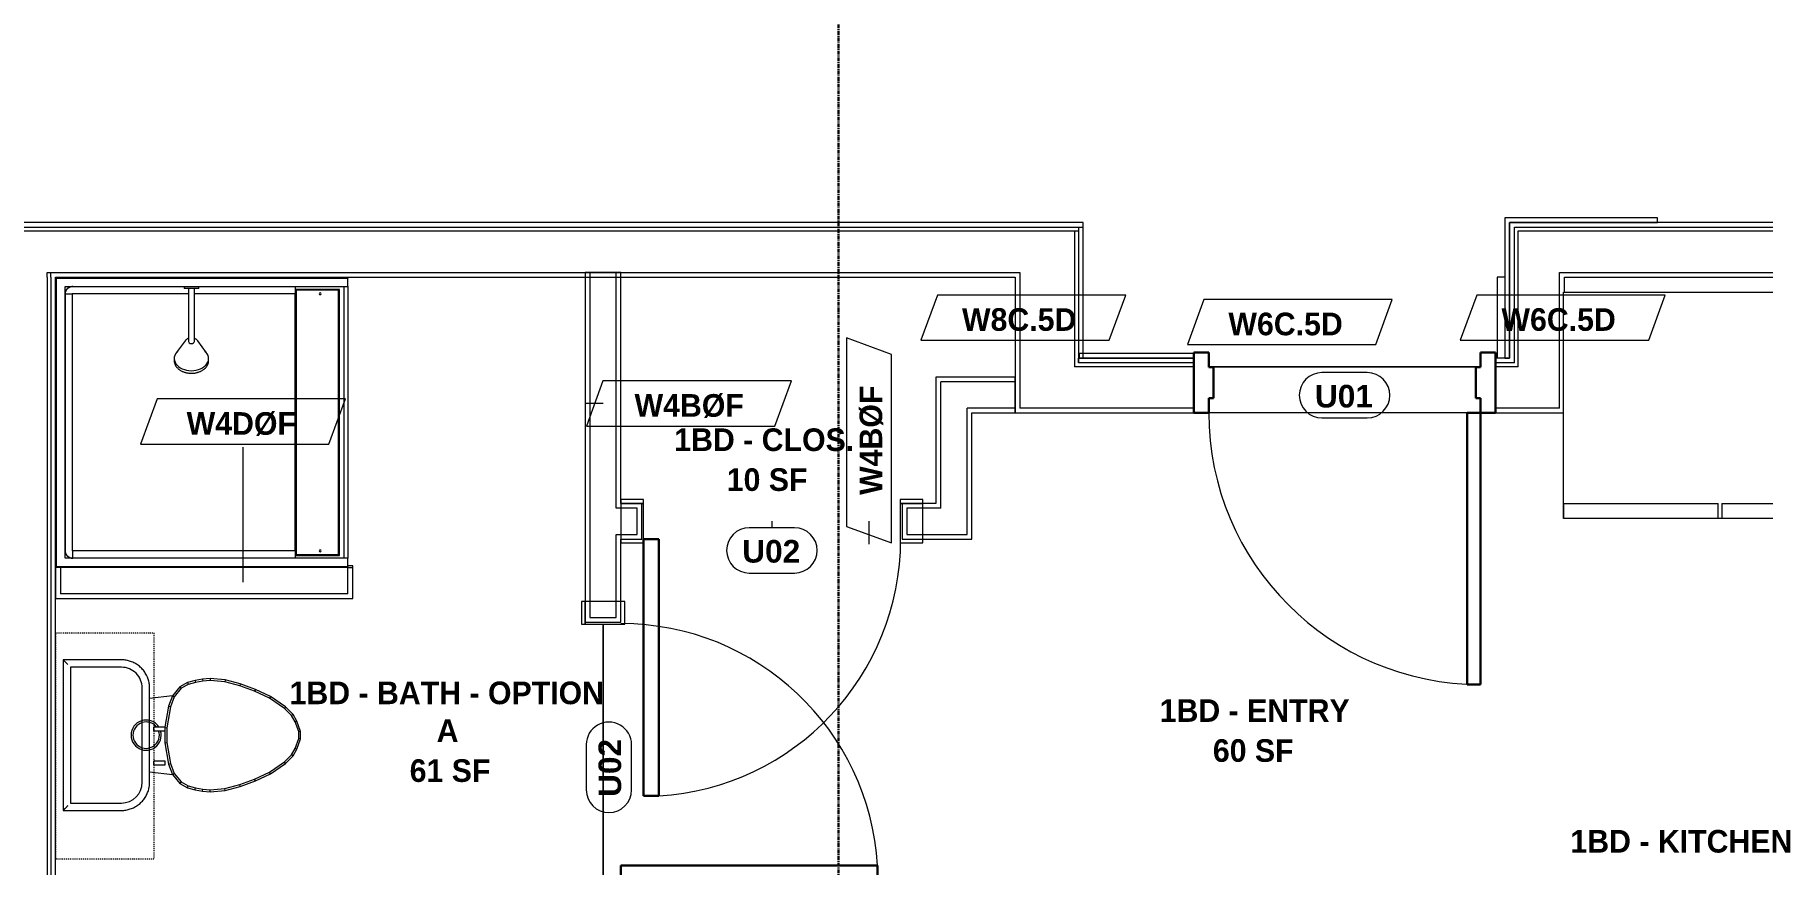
# Model space of a CAD drawing. Header units: inches. Extents: x -4058 to -1781, y 9814 to 12264.
# Drawn here: x -2933.9 to -2704.9, y 10295.6 to 10405.6 of the extents above; entities that cross this region are included whole.
import ezdxf

# ---------------------------------------------------------------- set-up
doc = ezdxf.new("R2010")
doc.units = ezdxf.units.IN
doc.header["$MEASUREMENT"] = 0
doc.linetypes.add('Dash', pattern=[0.25, 0.125, -0.125])
doc.linetypes.add('Grid Line 1_2_', pattern=[0.875, 0.5, -0.125, 0.125, -0.125])
for name, color, linetype, lineweight in [('0-1', 7, 'Continuous', 5), ('0-3', 8, 'Continuous', 9), ('A-AREA-IDEN', 2, 'Continuous', 9), ('A-DOOR-1', 7, 'Continuous', 9), ('A-DOOR-2', 10, 'Continuous', 30), ('A-DOOR-3', 31, 'Continuous', 9), ('A-DOOR-4', 31, 'Continuous', 30), ('A-DOOR-FRAM-2', 10, 'Continuous', 30), ('A-DOOR-IDEN', 31, 'Continuous', 9), ('A-FLOR-1', 7, 'Continuous', 9), ('A-FLOR-2', 192, 'Continuous', 9), ('A-WALL', 113, 'Continuous', 18), ('A-WALL-2', 250, 'Continuous', 18), ('A-WALL-3', 113, 'Continuous', 9), ('A-WALL-IDEN', 211, 'Continuous', 9), ('I-WALL-1', 7, 'Continuous', 9), ('P-SANR-FIXT', 6, 'Continuous', 9), ('Q-CASE', 31, 'Continuous', 9), ('Q-CASE-1', 31, 'Dash', 9), ('Q-SPCQ', 91, 'Continuous', 9), ('S-GRID-1', 1, 'Grid Line 1_2_', 30)]:
    doc.layers.add(name, color=color, linetype=linetype, lineweight=lineweight)
doc.styles.add('Arial_B', font='arialbd.ttf', dxfattribs={"height": 3})
doc.styles.add('Century Gothic_B', font='GOTHICB.TTF', dxfattribs={"height": 3})

# ---------------------------------------------------------------- blocks, each defined once
blk = doc.blocks.new('CTR - 1st Phase - Shell_rvt-1-UNIT PLANS - 2ND FLOOR')
at = {"layer": 'A-FLOR-1'}
for p, q in [((-2742.24, 10361.54), (-2778.24, 10361.54)), ((-2778.24, 10361.54), (-2742.24, 10361.54))]:
    blk.add_line(p, q, dxfattribs=at)
blk = doc.blocks.new('HOLLOW METAL - UNIT DOOR-2191977-UNIT PLANS - 2ND FLOOR')
at = {"layer": 'A-DOOR-1'}
blk.add_arc((18, -3.875), 36, 180, 270, dxfattribs=at)
at = {"layer": 'A-DOOR-2'}
for p, q in [((16.25, -3.875), (18, -3.875)), ((16.25, -39.875), (16.25, -3.875)), ((18, -3.875), (18, -39.875)), ((18, -39.875), (16.25, -39.875))]:
    blk.add_line(p, q, dxfattribs=at)
at = {"layer": 'A-DOOR-FRAM-2'}
for p, q in [((-20, 4.125), (-18, 4.125)), ((-20, -3.875), (-20, 4.125)), ((-18, 4.125), (-18, 2.1875)), ((18, 4.125), (20, 4.125)), ((18, 2.1875), (18, 4.125)), ((20, 4.125), (20, -3.875)), ((-18, 2.1875), (-17.375, 2.1875)), ((-17.375, 2.1875), (-17.375, -1.9375)), ((17.375, 2.1875), (18, 2.1875)), ((17.375, -1.9375), (17.375, 2.1875)), ((-18, -1.9375), (-18, -3.875)), ((-17.375, -1.9375), (-18, -1.9375)), ((18, -1.9375), (17.375, -1.9375)), ((18, -3.875), (18, -1.9375)), ((-18, -3.875), (-20, -3.875)), ((20, -3.875), (18, -3.875))]:
    blk.add_line(p, q, dxfattribs=at)
blk = doc.blocks.new('CTR - 1st Phase - Common Walls_rvt-1-UNIT PLANS - 2ND FLOOR')
at = {"layer": 'A-WALL-2'}
for p, q in [((-3067.15, 10380.04), (-2803.9, 10380.04)), ((-3067.15, 10379.54), (-2803.9, 10379.54)), ((-2803.9, 10380.04), (-2795.52, 10380.04)), ((-2803.9, 10379.54), (-2803.27, 10379.54)), ((-2803.27, 10379.54), (-2796.02, 10379.54)), ((-2796.02, 10379.54), (-2795.52, 10379.54)), ((-2796.02, 10379.54), (-2796.02, 10361.54)), ((-2795.52, 10380.04), (-2794.9, 10380.04)), ((-2795.52, 10380.04), (-2795.52, 10379.54)), ((-2795.52, 10380.04), (-2795.52, 10379.54)), ((-2795.52, 10379.54), (-2795.52, 10362.66)), ((-2737.74, 10380.04), (-2737.24, 10380.04)), ((-2737.74, 10362.04), (-2737.74, 10380.04)), ((-2737.24, 10380.04), (-2731.11, 10380.04)), ((-2737.24, 10379.54), (-2731.74, 10379.54)), ((-2737.24, 10361.54), (-2737.24, 10379.54)), ((-2731.74, 10379.54), (-2731.11, 10379.54)), ((-2731.11, 10380.04), (-2641.75, 10380.04)), ((-2731.11, 10379.54), (-2641.75, 10379.54)), ((-2932.21, 10373.41), (-2932.21, 10374.04)), ((-2932.21, 10374.04), (-2931.71, 10374.04)), ((-2932.21, 10374.04), (-2931.71, 10374.04)), ((-2932.21, 10373.41), (-2932.21, 9988.44)), ((-2931.71, 10373.41), (-2931.71, 10374.04)), ((-2931.71, 10374.04), (-2803.9, 10374.04)), ((-2931.71, 10373.41), (-2931.71, 9988.44)), ((-2803.9, 10374.04), (-2803.27, 10374.04)), ((-2803.27, 10374.04), (-2803.27, 10356.04)), ((-2731.74, 10374.04), (-2731.11, 10374.04)), ((-2731.74, 10356.04), (-2731.74, 10374.04)), ((-2731.11, 10374.04), (-2641.75, 10374.04)), ((-2795.52, 10361.54), (-2796.02, 10361.54)), ((-2794.9, 10362.66), (-2795.52, 10362.66)), ((-2795.52, 10362.04), (-2795.52, 10362.66)), ((-2795.52, 10362.66), (-2795.52, 10362.04)), ((-2794.9, 10362.04), (-2795.52, 10362.04)), ((-2794.9, 10361.54), (-2795.52, 10361.54)), ((-2780.24, 10362.04), (-2794.9, 10362.04)), ((-2780.24, 10361.54), (-2794.9, 10361.54)), ((-2738.36, 10362.04), (-2740.24, 10362.04)), ((-2738.36, 10361.54), (-2740.24, 10361.54)), ((-2737.74, 10362.04), (-2738.36, 10362.04)), ((-2737.74, 10361.54), (-2738.36, 10361.54)), ((-2737.24, 10361.54), (-2737.74, 10361.54)), ((-2796.02, 10356.04), (-2803.27, 10356.04)), ((-2794.9, 10356.04), (-2796.02, 10356.04)), ((-2780.24, 10356.04), (-2794.9, 10356.04)), ((-2738.36, 10356.04), (-2740.24, 10356.04)), ((-2737.24, 10356.04), (-2738.36, 10356.04)), ((-2731.74, 10356.04), (-2737.24, 10356.04))]:
    blk.add_line(p, q, dxfattribs=at)
at = {"layer": 'I-WALL-1'}
for p, q in [((-2803.9, 10380.66), (-3067.15, 10380.66)), ((-2794.9, 10380.66), (-2803.9, 10380.66)), ((-2794.9, 10380.04), (-2794.9, 10380.66)), ((-2794.9, 10362.66), (-2794.9, 10380.04)), ((-2738.99, 10381.29), (-2738.99, 10362.66)), ((-2738.36, 10381.29), (-2738.99, 10381.29)), ((-2718.77, 10381.29), (-2738.36, 10381.29)), ((-2738.36, 10380.66), (-2738.36, 10362.66)), ((-2737.74, 10380.66), (-2738.36, 10380.66)), ((-2738.36, 10380.66), (-2718.77, 10380.66)), ((-2738.36, 10362.66), (-2738.36, 10380.66)), ((-2731.11, 10380.66), (-2737.74, 10380.66)), ((-2641.75, 10380.66), (-2731.11, 10380.66)), ((-2718.77, 10380.66), (-2718.77, 10381.29)), ((-2892.34, 10373.41), (-2803.9, 10373.41)), ((-2803.9, 10373.41), (-2803.9, 10355.41)), ((-2731.11, 10373.41), (-2641.75, 10373.41)), ((-2731.11, 10371.41), (-2731.11, 10373.41)), ((-2780.24, 10363.29), (-2795.4, 10363.29)), ((-2795.4, 10363.29), (-2795.4, 10362.66)), ((-2795.4, 10362.66), (-2780.24, 10362.66)), ((-2780.24, 10362.66), (-2794.9, 10362.66)), ((-2738.36, 10362.66), (-2740.24, 10362.66)), ((-2738.99, 10362.66), (-2738.36, 10362.66)), ((-2803.9, 10355.41), (-2803.27, 10355.41)), ((-2803.27, 10355.41), (-2794.9, 10355.41)), ((-2794.9, 10355.41), (-2780.24, 10355.41)), ((-2740.24, 10355.41), (-2738.36, 10355.41)), ((-2738.36, 10355.41), (-2731.74, 10355.41)), ((-2731.74, 10355.41), (-2731.22, 10355.41)), ((-2931.09, 9988.44), (-2931.09, 10334.91))]:
    blk.add_line(p, q, dxfattribs=at)
at = {"layer": '0-3'}
blk.add_blockref('HOLLOW METAL - UNIT DOOR-2191977-UNIT PLANS - 2ND FLOOR', (-2760.24, 10359.29), dxfattribs=at)
blk = doc.blocks.new('CTR - 1st Phase - Structure_rvt-1-UNIT PLANS - 2ND FLOOR')
at = {"layer": 'S-GRID-1'}
blk.add_line((-2827.32, 9814.03), (-2827.32, 12247.5), dxfattribs=at)
blk = doc.blocks.new('SWING - SINGLE - FLUSH - SWING - FLUSH - 2-10 x 6-8 - PRIVACY-4346067-UNIT PLANS - 2ND FLOOR')
at = {"layer": 'A-DOOR-3'}
for p, q in [((-17, 2.87), (-20, 2.87)), ((-20, 2.87), (-20, -2.38)), ((-17, -2.38), (-17, 2.87)), ((20, 2.87), (17, 2.87)), ((17, 2.87), (17, -2.38)), ((20, -2.38), (20, 2.87)), ((-20, -2.38), (-17, -2.38)), ((-17, -2.38), (-20, -2.38)), ((-20, -2.38), (-20, -2.88)), ((-20, -2.88), (-17, -2.88)), ((-17, -2.88), (-17, -2.38)), ((17, -2.38), (20, -2.38)), ((20, -2.38), (17, -2.38)), ((17, -2.38), (17, -2.88)), ((17, -2.88), (20, -2.88)), ((20, -2.88), (20, -2.38))]:
    blk.add_line(p, q, dxfattribs=at)
blk.add_arc((17, 2.37), 34.07, 93.3657, 180, dxfattribs=at)
at = {"layer": 'A-DOOR-4'}
for p, q in [((15, 2.37), (15, 36.38)), ((17, 36.38), (15, 36.38)), ((17, 2.37), (17, 36.38)), ((17, 2.37), (15, 2.37))]:
    blk.add_line(p, q, dxfattribs=at)
blk = doc.blocks.new('SWING - SINGLE - FLUSH - SWING - FLUSH - 2-10 x 6-8 - PRIVACY-4346066-UNIT PLANS - 2ND FLOOR')
at = {"layer": 'A-DOOR-3'}
for p, q in [((-17, 2.87), (-20, 2.87)), ((-20, 2.87), (-20, -2.38)), ((-17, -2.38), (-17, 2.87)), ((20, 2.87), (17, 2.87)), ((17, 2.87), (17, -2.38)), ((20, -2.38), (20, 2.87)), ((-20, -2.38), (-17, -2.38)), ((-17, -2.38), (-20, -2.38)), ((-20, -2.38), (-20, -2.88)), ((-20, -2.88), (-17, -2.88)), ((-17, -2.88), (-17, -2.38)), ((17, -2.38), (20, -2.38)), ((20, -2.38), (17, -2.38)), ((17, -2.38), (17, -2.88)), ((17, -2.88), (20, -2.88)), ((20, -2.88), (20, -2.38))]:
    blk.add_line(p, q, dxfattribs=at)
blk.add_arc((17, 2.37), 34.07, 93.3657, 180, dxfattribs=at)
at = {"layer": 'A-DOOR-4'}
for p, q in [((15, 2.37), (15, 36.38)), ((17, 36.38), (15, 36.38)), ((17, 2.37), (17, 36.38)), ((17, 2.37), (15, 2.37))]:
    blk.add_line(p, q, dxfattribs=at)
blk = doc.blocks.new('Toilet-Domestic-3D - Toilet-Domestic-3D-1352612-UNIT PLANS - 2ND FLOOR')
at = {"layer": 'P-SANR-FIXT'}
for p, q in [((-9.98, 19.48), (-9.98, 11.75)), ((9.98, 19.48), (-9.98, 19.48)), ((-9.86, 19.36), (-9.98, 19.48)), ((9, 18.5), (-9, 18.5)), ((-9, 18.5), (-9, 11.75)), ((-9, 18.5), (-9, 11.75)), ((9, 18.5), (-9, 18.5)), ((9, 11.75), (9, 18.5)), ((9, 11.75), (9, 18.5)), ((9.98, 19.48), (9.86, 19.36)), ((9.98, 11.75), (9.98, 19.48)), ((-6.25, 9), (6.25, 9)), ((-6.25, 9), (6.25, 9)), ((-6.25, 8.02), (6.25, 8.02)), ((-4.86, 8.02), (-5.21, 5)), ((5.21, 5), (4.86, 8.02)), ((-5.21, 5), (-6.4, 4)), ((-5.08, 4.78), (-6.21, 3.84)), ((-3.84, 5.5), (-5.21, 5)), ((-5.21, 5), (-5.08, 4.78)), ((-3.77, 5.26), (-5.08, 4.78)), ((-1, 6), (-3.84, 5.5)), ((-3.84, 5.5), (-3.77, 5.26)), ((-0.98, 5.75), (-3.77, 5.26)), ((-1, 6), (-0.98, 5.75)), ((0.56, 6), (-1, 6)), ((0.98, 5.75), (-0.98, 5.75)), ((1, 5.98), (0.98, 5.75)), ((3.77, 5.26), (0.98, 5.75)), ((3.84, 5.5), (1.05, 5.99)), ((3.84, 5.5), (3.77, 5.26)), ((5.08, 4.78), (3.77, 5.26)), ((5.21, 5), (3.84, 5.5)), ((5.21, 5), (5.08, 4.78)), ((6.21, 3.84), (5.08, 4.78)), ((6.4, 4), (5.21, 5)), ((-6.97, 3), (-7.24, 2)), ((-6.73, 2.9), (-6.99, 1.95)), ((-6.4, 4), (-6.97, 3)), ((-6.97, 3), (-6.73, 2.9)), ((-6.21, 3.84), (-6.73, 2.9)), ((-6.21, 3.84), (-6.4, 4)), ((6.4, 4), (6.21, 3.84)), ((6.73, 2.9), (6.21, 3.84)), ((6.97, 3), (6.4, 4)), ((6.97, 3), (6.73, 2.9)), ((6.99, 1.95), (6.73, 2.9)), ((7.24, 2), (6.97, 3)), ((-7.41, 1), (-7.5, 0)), ((-7.24, 2), (-7.41, 1)), ((-7.41, 1), (-7.16, 0.96)), ((-7.16, 0.96), (-7.25, 0)), ((-7.24, 2), (-6.99, 1.95)), ((-6.99, 1.95), (-7.16, 0.96)), ((7.24, 2), (6.99, 1.95)), ((7.16, 0.96), (6.99, 1.95)), ((7.41, 1), (7.16, 0.96)), ((7.25, 0), (7.16, 0.96)), ((7.41, 1), (7.24, 2)), ((7.5, 0), (7.25, 0)), ((7.5, 0), (7.41, 1)), ((-7.5, 0), (-7.25, 0)), ((-7.5, 0), (-7.33, -1.99)), ((-7.33, -1.99), (-7.08, -1.95)), ((-7.33, -1.99), (-6.79, -4)), ((-7.25, 0), (-7.08, -1.95)), ((-7.08, -1.95), (-6.55, -3.92)), ((6.55, -3.92), (7.08, -1.95)), ((6.79, -4), (7.33, -1.99)), ((7.08, -1.95), (7.25, 0)), ((7.33, -1.99), (7.08, -1.95)), ((7.33, -1.99), (7.5, 0)), ((-6.79, -4), (-6.55, -3.92)), ((-6.79, -4), (-6.06, -6)), ((-6.55, -3.92), (-5.83, -5.9)), ((5.83, -5.9), (6.55, -3.92)), ((6.06, -6), (6.79, -4)), ((6.79, -4), (6.55, -3.92)), ((-6.06, -6), (-5.83, -5.9)), ((-6.06, -6), (-5.13, -8)), ((-5.83, -5.9), (-4.91, -7.88)), ((4.91, -7.88), (5.83, -5.9)), ((5.13, -8), (6.06, -6)), ((6.06, -6), (5.83, -5.9)), ((-5.13, -8), (-4.91, -7.88)), ((-5.13, -8), (-3.74, -10)), ((-4.91, -7.88), (-3.55, -9.84)), ((3.55, -9.84), (4.91, -7.88)), ((3.74, -10), (5.13, -8)), ((5.13, -8), (4.91, -7.88)), ((-3.74, -10), (-3.55, -9.84)), ((-3.74, -10), (-2.74, -11)), ((-3.55, -9.84), (-2.59, -10.8)), ((-2.74, -11), (-2.59, -10.8)), ((-2.74, -11), (-1.87, -11.5)), ((-2.59, -10.8), (-1.77, -11.27)), ((-1.87, -11.5), (-1.77, -11.27)), ((-1.77, -11.27), (-0.46, -11.75)), ((0.46, -11.75), (1.77, -11.27)), ((1.77, -11.27), (2.59, -10.8)), ((1.87, -11.5), (1.77, -11.27)), ((1.87, -11.5), (2.74, -11)), ((2.59, -10.8), (3.55, -9.84)), ((2.74, -11), (2.59, -10.8)), ((2.74, -11), (3.74, -10)), ((3.74, -10), (3.55, -9.84)), ((-1.87, -11.5), (-0.5, -12)), ((-0.5, -12), (-0.46, -11.75)), ((-0.5, -12), (0.5, -12)), ((-0.46, -11.75), (0.46, -11.75)), ((0.5, -12), (0.46, -11.75)), ((0.5, -12), (1.87, -11.5))]:
    blk.add_line(p, q, dxfattribs=at)
at = {"layer": 'P-SANR-FIXT', "flags": 128}
for points in [[(-9.98, 11.75), (-9.97, 11.6), (-9.97, 11.45), (-9.95, 11.3), (-9.93, 11.16), (-9.9, 11.01), (-9.87, 10.86), (-9.83, 10.72), (-9.79, 10.58), (-9.74, 10.44), (-9.68, 10.3), (-9.62, 10.16), (-9.56, 10.03), (-9.48, 9.9), (-9.41, 9.77), (-9.33, 9.65), (-9.24, 9.52), (-9.15, 9.41), (-9.05, 9.29), (-8.95, 9.18), (-8.85, 9.08), (-8.74, 8.97), (-8.62, 8.88), (-8.51, 8.78), (-8.39, 8.7), (-8.26, 8.61), (-8.14, 8.54), (-8.01, 8.46), (-7.87, 8.4), (-7.74, 8.33), (-7.6, 8.28), (-7.46, 8.22), (-7.32, 8.18), (-7.17, 8.14), (-7.03, 8.11), (-6.88, 8.08), (-6.74, 8.05), (-6.59, 8.04), (-6.44, 8.03), (-6.29, 8.02), (-6.25, 8.02)], [(6.25, 8.02), (6.4, 8.03), (6.55, 8.03), (6.7, 8.05), (6.84, 8.07), (6.99, 8.1), (7.14, 8.13), (7.28, 8.17), (7.42, 8.21), (7.56, 8.26), (7.7, 8.32), (7.84, 8.38), (7.97, 8.44), (8.1, 8.52), (8.23, 8.59), (8.35, 8.67), (8.48, 8.76), (8.59, 8.85), (8.71, 8.95), (8.82, 9.05), (8.92, 9.15), (9.03, 9.26), (9.12, 9.38), (9.22, 9.49), (9.3, 9.61), (9.39, 9.74), (9.46, 9.86), (9.54, 9.99), (9.6, 10.13), (9.67, 10.26), (9.72, 10.4), (9.78, 10.54), (9.82, 10.68), (9.86, 10.83), (9.89, 10.97), (9.92, 11.12), (9.95, 11.26), (9.96, 11.41), (9.97, 11.56), (9.98, 11.71), (9.98, 11.75)]]:
    blk.add_lwpolyline(points, dxfattribs=at)
at = {"layer": 'P-SANR-FIXT'}
for centre, radius, start, end in [((-6.25, 11.75), 2.75, 180, 270), ((-6.25, 11.75), 2.75, 180, 270), ((6.25, 11.75), 2.75, 270, 360), ((6.25, 11.75), 2.75, 270, 360), ((0, 8.48), 2, 360, 286.863), ((0, 8.48), 1.75, 360, 289.017), ((0, 8.48), 2, 302.0714, 360), ((0, 8.48), 1.75, 308.7554, 360)]:
    blk.add_arc(centre, radius, start, end, dxfattribs=at)
for points in [[(-9.98, 19.48), (-9.98, 19.48), (-9.98, 19.48), (-9.98, 19.48)], [(9.98, 19.48), (9.98, 19.48), (9.98, 19.48), (9.98, 19.48)]]:
    blk.add_open_spline(points, degree=3, dxfattribs=at)
for points, knots in [([(-9.37, 18.87), (-9.41, 18.91), (-9.47, 18.97), (-9.55, 19.05), (-9.6, 19.1), (-9.66, 19.16), (-9.71, 19.21), (-9.75, 19.25), (-9.78, 19.28), (-9.8, 19.3), (-9.82, 19.32), (-9.85, 19.35), (-9.86, 19.36), (-9.86, 19.36)], [0, 0, 0, 0, 0.166667, 0.25, 0.333333, 0.416667, 0.5, 0.583333, 0.666667, 0.708333, 0.75, 0.833333, 1, 1, 1, 1]), ([(9.86, 19.36), (9.86, 19.36), (9.85, 19.35), (9.82, 19.32), (9.8, 19.3), (9.78, 19.28), (9.75, 19.25), (9.71, 19.21), (9.66, 19.16), (9.6, 19.1), (9.55, 19.05), (9.47, 18.97), (9.41, 18.91), (9.37, 18.87)], [-1, -1, -1, -1, -0.833333, -0.75, -0.708333, -0.666667, -0.583333, -0.5, -0.416667, -0.333333, -0.25, -0.166667, 0, 0, 0, 0])]:
    blk.add_open_spline(points, degree=3, knots=knots, dxfattribs=at)
blk = doc.blocks.new('300 Series Wall Hung Cabinet_326 - 30_-2909953-UNIT PLANS - 2ND FLOOR')
at = {"layer": 'Q-CASE'}
for p, q in [((-2.01, 14.69), (-2.5, 14.69)), ((-2.5, 14.69), (-2.5, 13.19)), ((-2.01, 13.19), (-2.01, 14.69)), ((2.49, 14.69), (2, 14.69)), ((2, 14.69), (2, 13.19)), ((2.49, 13.19), (2.49, 14.69)), ((-2.01, 13.19), (-2.5, 13.19)), ((2.49, 13.19), (2, 13.19))]:
    blk.add_line(p, q, dxfattribs=at)
at = {"layer": 'Q-CASE-1'}
for p, q in [((-15, 0.19), (-15, 13.19)), ((-15, 13.19), (15, 13.19)), ((15, 13.19), (15, 0.19)), ((15, 0.19), (-15, 0.19))]:
    blk.add_line(p, q, dxfattribs=at)
blk = doc.blocks.new('Refrigerator_-_Side-by-Side_6047 - 36_ X 30_-1372843-UNIT PLANS - 2ND FLOOR')
at = {"layer": 'Q-SPCQ'}
for p, q in [((-17.88, 15.58), (17.87, 15.58)), ((-17.88, -14.42), (-17.88, 15.58)), ((-17.88, 15.58), (-3.13, 15.58)), ((-17.88, 15.58), (-17.88, 13.58)), ((-3.13, 13.58), (-3.13, 15.58)), ((-2.63, 15.58), (17.87, 15.58)), ((-2.63, 15.58), (-2.63, 13.58)), ((17.87, 15.58), (17.87, -14.42)), ((17.87, 13.58), (17.87, 15.58)), ((-3.13, 13.58), (-17.88, 13.58)), ((17.87, 13.58), (-2.63, 13.58)), ((17.87, -14.42), (-17.88, -14.42))]:
    blk.add_line(p, q, dxfattribs=at)
blk = doc.blocks.new('The Shower - The Shower-4050272-UNIT PLANS - 2ND FLOOR')
at = {"layer": 'P-SANR-FIXT'}
for p, q in [((0, -0.5), (38.5, -0.5)), ((0, -39.25), (0, -0.5)), ((0.12, -39.25), (0.12, -0.63)), ((0.12, -0.63), (38.38, -0.63)), ((1.25, -39.25), (1.25, -1.75)), ((1.25, -1.75), (37.25, -1.75)), ((1.38, -2.26), (1.37, -2.28)), ((1.42, -2.2), (1.4, -2.23)), ((1.58, -2.01), (1.51, -2.08)), ((1.73, -1.9), (1.7, -1.92)), ((2.01, -1.78), (1.93, -1.8)), ((36.25, -1.77), (2.25, -1.77)), ((36.25, -1.77), (36.25, -1.75)), ((36.57, -1.8), (36.49, -1.78)), ((36.8, -1.92), (36.77, -1.9)), ((36.99, -2.08), (36.92, -2.01)), ((37.1, -2.23), (37.08, -2.2)), ((37.13, -2.28), (37.12, -2.26)), ((37.25, -1.75), (37.25, -17.52)), ((38.38, -0.63), (38.38, -39.25)), ((38.5, -0.5), (38.5, -39.25)), ((1.3, -2.43), (1.28, -2.51)), ((2.2, -32.27), (2.2, -2.75)), ((36.25, -2.7), (2.25, -2.7)), ((36.3, -18.11), (36.3, -2.75)), ((37.22, -2.51), (37.2, -2.43)), ((36.3, -32.27), (36.3, -18.89)), ((37.25, -19.48), (37.25, -39.25)), ((1.62, -32.27), (1.62, -38.13)), ((36.75, -32.38), (1.75, -32.38)), ((1.75, -32.38), (1.75, -38)), ((2.2, -32.27), (36.3, -32.27)), ((36.75, -38), (36.75, -32.38)), ((36.88, -38.13), (36.88, -32.27)), ((1.25, -38.75), (37.25, -38.75)), ((1.25, -39.25), (1.25, -38.75)), ((1.62, -38.13), (36.88, -38.13)), ((1.75, -38), (36.75, -38)), ((37.25, -38.75), (37.25, -39.25)), ((0.12, -39.25), (0, -39.25)), ((0.12, -39.25), (1.25, -39.25)), ((37.25, -39.25), (1.25, -39.25)), ((37.25, -39.25), (38.38, -39.25)), ((38.5, -39.25), (38.38, -39.25))]:
    blk.add_line(p, q, dxfattribs=at)
for centre, radius, start, end in [((2.25, -2.75), 1, 90, 180), ((36.25, -2.75), 1, 0, 90), ((2.2, -35.56), 0.125, 0, 180), ((2.2, -35.56), 0.125, 180, 0), ((36.3, -35.56), 0.125, 0, 180), ((36.3, -35.56), 0.125, 180, 0)]:
    blk.add_arc(centre, radius, start, end, dxfattribs=at)
for centre, major_axis, start_param, end_param in [((2.2, -32.28), (0.95, 0), 1.570796, 3.141593), ((36.3, -32.28), (-0.95, 0), 3.141593, 4.712389)]:
    blk.add_ellipse(centre, major_axis=major_axis, ratio=0.019505, start_param=start_param, end_param=end_param, dxfattribs=at)
for points, knots in [([(2.25, -1.77), (2.19, -1.77), (2.06, -1.78), (1.8, -1.86), (1.53, -2.04), (1.34, -2.32), (1.26, -2.57), (1.25, -2.7), (1.25, -2.77)], [-0.001856, -0.001856, -0.001856, -0.001856, 0.123376, 0.248608, 0.499072, 0.749536, 0.874768, 1, 1, 1, 1]), ([(1.38, -2.25), (1.41, -2.21), (1.47, -2.12), (1.55, -2.04), (1.59, -2)], [-0.666048, -0.666048, -0.666048, -0.666048, -0.5714286, -0.4597287, -0.4597287, -0.4597287, -0.4597287]), ([(1.75, -1.88), (1.77, -1.87), (1.86, -1.82), (2.03, -1.77), (2.17, -1.75), (2.25, -1.75)], [-0.332096, -0.332096, -0.332096, -0.332096, -0.2857143, -0.1428571, 0, 0, 0, 0]), ([(36.25, -1.75), (36.31, -1.75), (36.42, -1.76), (36.59, -1.8), (36.7, -1.85), (36.75, -1.88)], [-1, -1, -1, -1, -0.8928571, -0.7857143, -0.6665409, -0.6665409, -0.6665409, -0.6665409]), ([(37.25, -2.77), (37.25, -2.7), (37.24, -2.57), (37.16, -2.32), (36.98, -2.04), (36.7, -1.86), (36.45, -1.78), (36.32, -1.77), (36.25, -1.77)], [-0.001856, -0.001856, -0.001856, -0.001856, 0.123376, 0.248608, 0.499072, 0.749536, 0.874768, 1, 1, 1, 1]), ([(36.75, -1.88), (36.79, -1.91), (36.89, -1.97), (36.97, -2.05), (37.01, -2.11)], [-0.666048, -0.666048, -0.666048, -0.666048, -0.5714286, -0.4462442, -0.4462442, -0.4462442, -0.4462442]), ([(37.12, -2.25), (37.13, -2.27), (37.16, -2.33), (37.18, -2.38), (37.19, -2.42)], [-0.332096, -0.332096, -0.332096, -0.332096, -0.2857143, -0.2167295, -0.2167295, -0.2167295, -0.2167295]), ([(2.25, -2.7), (2.24, -2.7), (2.24, -2.7), (2.23, -2.7), (2.22, -2.71), (2.22, -2.71), (2.21, -2.72), (2.21, -2.73), (2.2, -2.74), (2.2, -2.74), (2.2, -2.75), (2.2, -2.75)], [-1, -1, -1, -1, -0.833333, -0.75, -0.666667, -0.583333, -0.416667, -0.333333, -0.208333, -0.083333, 0, 0, 0, 0]), ([(36.3, -2.75), (36.3, -2.74), (36.3, -2.74), (36.3, -2.73), (36.29, -2.72), (36.29, -2.72), (36.28, -2.71), (36.27, -2.71), (36.26, -2.7), (36.26, -2.7), (36.25, -2.7), (36.25, -2.7)], [-1, -1, -1, -1, -0.833333, -0.75, -0.666667, -0.583333, -0.416667, -0.333333, -0.208333, -0.083333, 0, 0, 0, 0])]:
    blk.add_open_spline(points, degree=3, knots=knots, dxfattribs=at)
for points in [[(1.35, -2.32), (1.36, -2.3), (1.37, -2.27), (1.38, -2.25)], [(1.63, -1.97), (1.67, -1.94), (1.71, -1.91), (1.75, -1.88)], [(36.25, -2.7), (36.25, -2.62), (36.25, -2.45), (36.25, -2.22), (36.25, -2.03), (36.25, -1.88), (36.25, -1.82), (36.25, -1.8)], [(37.05, -2.15), (37.07, -2.18), (37.09, -2.21), (37.12, -2.25)], [(1.25, -2.75), (1.25, -2.74), (1.25, -2.72), (1.25, -2.71)], [(2.2, -2.75), (2.12, -2.75), (1.95, -2.75), (1.72, -2.75), (1.52, -2.76), (1.37, -2.76), (1.27, -2.76), (1.25, -2.77), (1.25, -2.77)], [(37.25, -2.67), (37.25, -2.7), (37.25, -2.72), (37.25, -2.75)]]:
    blk.add_open_spline(points, degree=3, dxfattribs=at)
blk = doc.blocks.new('Shower Head - Shower Head-3260035-UNIT PLANS - 2ND FLOOR')
at = {"layer": 'P-SANR-FIXT'}
for p, q in [((-2.28, 9.81), (-2.28, 9.54)), ((2.28, 9.54), (2.28, 9.81)), ((-2.02, 8.78), (-0.84, 7.19)), ((-0.39, 7.27), (-0.39, 6.01)), ((0.39, 6.01), (0.39, 7.27)), ((0.84, 7.19), (2.02, 8.78)), ((-0.98, 0.26), (-0.98, 0)), ((-0.98, 0.26), (0.98, 0.26)), ((-0.39, 1), (-0.39, 0.26)), ((0.39, 0.26), (0.39, 1)), ((0.98, 0), (0.98, 0.26)), ((0.98, 0), (-0.98, 0))]:
    blk.add_line(p, q, dxfattribs=at)
at = {"layer": 'P-SANR-FIXT', "flags": 128}
for points in [[(0, 11.49), (-0.09, 11.49), (-0.18, 11.48), (-0.27, 11.48), (-0.35, 11.47), (-0.44, 11.46), (-0.53, 11.44), (-0.62, 11.43), (-0.7, 11.41), (-0.79, 11.39), (-0.87, 11.36), (-0.95, 11.34), (-1.03, 11.31), (-1.11, 11.28), (-1.19, 11.25), (-1.26, 11.21), (-1.34, 11.17), (-1.41, 11.13), (-1.48, 11.09), (-1.55, 11.05), (-1.61, 11), (-1.68, 10.95), (-1.74, 10.9), (-1.8, 10.85), (-1.85, 10.8), (-1.9, 10.74), (-1.95, 10.69), (-2, 10.63), (-2.04, 10.57), (-2.08, 10.51), (-2.12, 10.44), (-2.15, 10.38), (-2.18, 10.31), (-2.21, 10.25), (-2.23, 10.18), (-2.25, 10.11), (-2.26, 10.04), (-2.27, 9.97), (-2.28, 9.9), (-2.28, 9.83), (-2.28, 9.81)], [(2.28, 9.81), (2.28, 9.88), (2.28, 9.95), (2.27, 10.02), (2.25, 10.09), (2.24, 10.16), (2.21, 10.23), (2.19, 10.3), (2.16, 10.36), (2.13, 10.43), (2.09, 10.49), (2.05, 10.55), (2.01, 10.61), (1.97, 10.67), (1.92, 10.73), (1.86, 10.79), (1.81, 10.84), (1.75, 10.89), (1.69, 10.94), (1.63, 10.99), (1.57, 11.04), (1.5, 11.08), (1.43, 11.12), (1.36, 11.16), (1.28, 11.2), (1.21, 11.24), (1.13, 11.27), (1.05, 11.3), (0.97, 11.33), (0.89, 11.36), (0.81, 11.38), (0.72, 11.4), (0.64, 11.42), (0.55, 11.44), (0.47, 11.45), (0.38, 11.46), (0.29, 11.47), (0.2, 11.48), (0.11, 11.49), (0.02, 11.49), (0, 11.49)], [(-0.84, 7.19), (-0.81, 7.16), (-0.79, 7.13), (-0.76, 7.1), (-0.73, 7.08), (-0.7, 7.05), (-0.68, 7.03), (-0.65, 7.01), (-0.62, 6.98), (-0.59, 6.97), (-0.56, 6.95), (-0.53, 6.93), (-0.49, 6.91), (-0.46, 6.9), (-0.43, 6.89), (-0.4, 6.87)], [(0.39, 6.87), (0.43, 6.88), (0.46, 6.9), (0.49, 6.91), (0.52, 6.93), (0.55, 6.94), (0.58, 6.96), (0.61, 6.98), (0.64, 7), (0.67, 7.03), (0.7, 7.05), (0.73, 7.07), (0.76, 7.1), (0.78, 7.13), (0.81, 7.16), (0.83, 7.19), (0.84, 7.19)], [(-0.39, 6.01), (-0.39, 5.81), (-0.39, 5.6), (-0.39, 5.38), (-0.39, 5.15), (-0.39, 4.92), (-0.39, 4.68), (-0.39, 4.43), (-0.39, 4.18), (-0.39, 3.93), (-0.39, 3.67), (-0.39, 3.4), (-0.39, 3.13), (-0.39, 2.86), (-0.39, 2.59), (-0.39, 2.31), (-0.39, 2.03), (-0.39, 1.75), (-0.39, 1.46), (-0.39, 1.18), (-0.39, 1)], [(0.39, 1), (0.39, 1.29), (0.39, 1.57), (0.39, 1.85), (0.39, 2.13), (0.39, 2.41), (0.39, 2.69), (0.39, 2.96), (0.39, 3.23), (0.39, 3.5), (0.39, 3.76), (0.39, 4.02), (0.39, 4.27), (0.39, 4.52), (0.39, 4.77), (0.39, 5), (0.39, 5.23), (0.39, 5.46), (0.39, 5.67), (0.39, 5.88), (0.39, 6.01)]]:
    blk.add_lwpolyline(points, dxfattribs=at)
at = {"layer": 'P-SANR-FIXT'}
for centre, major_axis, start_param, end_param in [((0, 9.54), (-2.28, 0), 4.712389, 6.956384), ((0, 9.54), (2.28, 0), 5.609987, 7.853982), ((0, 7.27), (-0.394, 0), 4.712389, 6.283185), ((0, 7.27), (0.394, 0), 0, 1.570796)]:
    blk.add_ellipse(centre, major_axis=major_axis, ratio=0.707107, start_param=start_param, end_param=end_param, dxfattribs=at)
blk = doc.blocks.new('Casework 26 - Casework 26-4367959-UNIT PLANS - 2ND FLOOR')
at = {"layer": 'Q-CASE'}
for p, q in [((-2694.91, 10373.16), (-2694.91, 10349.41)), ((-2694.91, 10349.41), (-2666.01, 10349.41)), ((-2666.01, 10349.41), (-2666.01, 10329.35)), ((-2666.01, 10329.35), (-2644.76, 10329.35)), ((-2642.76, 10329.35), (-2642, 10329.35)), ((-2644.76, 10299.35), (-2666.01, 10299.35)), ((-2666.01, 10299.35), (-2666.01, 10279.29)), ((-2642, 10299.35), (-2642.76, 10299.35)), ((-2666.01, 10279.29), (-2749.2, 10279.29)), ((-2749.2, 10279.29), (-2749.2, 10241.29)), ((-2641.82, 10241.29), (-2641.82, 10259.04)), ((-2749.2, 10241.29), (-2641.82, 10241.29))]:
    blk.add_line(p, q, dxfattribs=at)
blk = doc.blocks.new('Wall Tag - Arch Wall-3956453-UNIT PLANS - 2ND FLOOR')
at = {"layer": 'A-WALL-IDEN'}
for p, q in [((-0.3561, 0.0937), (-0.4244, -0.0937)), ((0.4244, 0.0937), (-0.3561, 0.0937)), ((0.3561, -0.0937), (0.4244, 0.0937)), ((-0.4244, -0.0937), (0.3561, -0.0937))]:
    blk.add_line(p, q, dxfattribs=at)
blk = doc.blocks.new('Door Tag - Type Mark-2601225-UNIT PLANS - 2ND FLOOR')
at = {"layer": 'A-DOOR-IDEN'}
for p, q in [((0.09375, 0.09375), (-0.09375, 0.09375)), ((-0.09375, -0.09375), (0.09375, -0.09375))]:
    blk.add_line(p, q, dxfattribs=at)
for centre, start, end in [((-0.09375, 0), 90, 270), ((0.09375, 0), 270, 90)]:
    blk.add_arc(centre, 0.09375, start, end, dxfattribs=at)

msp = doc.modelspace()

# ---------------------------------------------------------------- linework, layer by layer
at = {"layer": 'A-DOOR-IDEN'}
msp.add_line((-2836.15, 10341.04), (-2836.15, 10340.19), dxfattribs=at)
at = {"layer": 'A-FLOR-2'}
for p, q in [((-2738.99, 10373.41), (-2740.02, 10373.41)), ((-2740.02, 10373.41), (-2740.02, 10362.66)), ((-2743.99, 10355.41), (-2778.24, 10355.41)), ((-2858.53, 10327.41), (-2858.53, 10293.41)), ((-2858.52, 10293.41), (-2858.52, 10327.41))]:
    msp.add_line(p, q, dxfattribs=at)
at = {"layer": 'A-WALL'}
for p, q in [((-2860.27, 10374.04), (-2860.27, 10328.29)), ((-2856.77, 10342.79), (-2856.77, 10374.04)), ((-2813.77, 10342.79), (-2813.77, 10359.54)), ((-2803.9, 10359.54), (-2813.77, 10359.54)), ((-2810.27, 10339.29), (-2810.27, 10356.04)), ((-2803.9, 10356.04), (-2810.27, 10356.04)), ((-2854.02, 10342.79), (-2856.77, 10342.79)), ((-2854.02, 10339.29), (-2854.02, 10342.79)), ((-2818.27, 10342.79), (-2818.27, 10339.29)), ((-2813.77, 10342.79), (-2818.27, 10342.79)), ((-2856.77, 10328.29), (-2856.77, 10339.29)), ((-2856.77, 10339.29), (-2854.02, 10339.29)), ((-2818.27, 10339.29), (-2810.27, 10339.29)), ((-2930.46, 10334.91), (-2930.46, 10331.41)), ((-2892.34, 10334.91), (-2891.71, 10334.91)), ((-2892.34, 10331.41), (-2892.34, 10334.91)), ((-2892.34, 10331.41), (-2930.46, 10331.41)), ((-2860.27, 10328.29), (-2856.77, 10328.29))]:
    msp.add_line(p, q, dxfattribs=at)
at = {"layer": 'A-WALL-3'}
for p, q in [((-2860.9, 10374.04), (-2860.9, 10327.66)), ((-2856.15, 10374.04), (-2860.9, 10374.04)), ((-2856.15, 10343.41), (-2856.15, 10374.04)), ((-2814.4, 10360.16), (-2814.4, 10343.41)), ((-2803.9, 10360.16), (-2814.4, 10360.16)), ((-2803.9, 10355.41), (-2803.9, 10360.16)), ((-2809.65, 10338.66), (-2809.65, 10355.41)), ((-2809.65, 10355.41), (-2803.9, 10355.41)), ((-2853.4, 10343.41), (-2856.15, 10343.41)), ((-2853.4, 10338.66), (-2853.4, 10343.41)), ((-2814.4, 10343.41), (-2818.9, 10343.41)), ((-2818.9, 10343.41), (-2818.9, 10338.66)), ((-2856.15, 10327.66), (-2856.15, 10338.66)), ((-2856.15, 10338.66), (-2853.4, 10338.66)), ((-2818.9, 10338.66), (-2809.65, 10338.66)), ((-2931.09, 10334.91), (-2931.09, 10330.79)), ((-2891.71, 10335.16), (-2892.34, 10335.16)), ((-2891.71, 10330.79), (-2891.71, 10335.16)), ((-2931.09, 10330.79), (-2891.71, 10330.79)), ((-2860.9, 10327.66), (-2856.15, 10327.66))]:
    msp.add_line(p, q, dxfattribs=at)
at = {"layer": 'A-WALL-IDEN'}
for p, q in [((-2858.52, 10356.65), (-2860.87, 10356.65)), ((-2906.25, 10332.98), (-2906.25, 10350.85)), ((-2906.25, 10332.98), (-2906.25, 10350.85)), ((-2823.28, 10341.04), (-2823.28, 10338.03))]:
    msp.add_line(p, q, dxfattribs=at)

# ---------------------------------------------------------------- block references
at = {"layer": '0-1'}
for name in ['CTR - 1st Phase - Structure_rvt-1-UNIT PLANS - 2ND FLOOR', 'CTR - 1st Phase - Shell_rvt-1-UNIT PLANS - 2ND FLOOR', 'CTR - 1st Phase - Common Walls_rvt-1-UNIT PLANS - 2ND FLOOR']:
    msp.add_blockref(name, (0, 0), dxfattribs=at)
at = {"layer": 'A-DOOR-3'}
for name, p, rotation in [('SWING - SINGLE - FLUSH - SWING - FLUSH - 2-10 x 6-8 - PRIVACY-4346066-UNIT PLANS - 2ND FLOOR', (-2836.15, 10341.04), 180), ('SWING - SINGLE - FLUSH - SWING - FLUSH - 2-10 x 6-8 - PRIVACY-4346067-UNIT PLANS - 2ND FLOOR', (-2858.52, 10310.41), 269.9999999999858)]:
    msp.add_blockref(name, p, dxfattribs=dict(at, rotation=rotation))
at = {"layer": 'A-DOOR-IDEN', "xscale": 31.99999999999999, "yscale": 31.99999999999999, "zscale": 31.99999999999999}
for p in [(-2760.24, 10357.75), (-2836.15, 10337.19)]:
    msp.add_blockref('Door Tag - Type Mark-2601225-UNIT PLANS - 2ND FLOOR', p, dxfattribs=at)
at = {"layer": 'A-DOOR-IDEN', "xscale": 31.99999999999999, "yscale": 31.99999999999999, "zscale": 31.99999999999999, "rotation": 89.99999999999955}
msp.add_blockref('Door Tag - Type Mark-2601225-UNIT PLANS - 2ND FLOOR', (-2857.75, 10308.44), dxfattribs=at)
at = {"layer": 'A-WALL-IDEN', "xscale": 31.99999999999999, "yscale": 31.99999999999999, "zscale": 31.99999999999999}
for p in [(-2802.82, 10368.04), (-2767.5, 10367.46), (-2731.32, 10368.04), (-2847.14, 10356.65), (-2906.25, 10354.27), (-2906.25, 10354.27)]:
    msp.add_blockref('Wall Tag - Arch Wall-3956453-UNIT PLANS - 2ND FLOOR', p, dxfattribs=at)
at = {"layer": 'A-WALL-IDEN', "xscale": 31.99999999999999, "yscale": 31.99999999999999, "zscale": 31.99999999999999, "rotation": 89.99999999999955}
msp.add_blockref('Wall Tag - Arch Wall-3956453-UNIT PLANS - 2ND FLOOR', (-2823.28, 10351.76), dxfattribs=at)
at = {"layer": 'P-SANR-FIXT'}
for name, p, rotation in [('The Shower - The Shower-4050272-UNIT PLANS - 2ND FLOOR', (-2931.59, 10334.91), 89.99999999984284), ('Shower Head - Shower Head-3260035-UNIT PLANS - 2ND FLOOR', (-2913.09, 10372.16), 180), ('Toilet-Domestic-3D - Toilet-Domestic-3D-1352612-UNIT PLANS - 2ND FLOOR', (-2910.61, 10312.7), 90.00000000021137)]:
    msp.add_blockref(name, p, dxfattribs=dict(at, rotation=rotation))
at = {"layer": 'Q-CASE'}
msp.add_blockref('Casework 26 - Casework 26-4367959-UNIT PLANS - 2ND FLOOR', (0, 0), dxfattribs=at)
at = {"layer": 'Q-CASE', "rotation": 270.0000000000637}
msp.add_blockref('300 Series Wall Hung Cabinet_326 - 30_-2909953-UNIT PLANS - 2ND FLOOR', (-2931.27, 10311.25), dxfattribs=at)
at = {"layer": 'Q-SPCQ', "rotation": 180}
msp.add_blockref('Refrigerator_-_Side-by-Side_6047 - 36_ X 30_-1372843-UNIT PLANS - 2ND FLOOR', (-2713.35, 10356.99), dxfattribs=at)

# ---------------------------------------------------------------- texts
at = {"layer": 'A-AREA-IDEN', "char_height": 3, "attachment_point": 1, "style": 'Century Gothic_B'}
for s, insert, width in [('1BD - CLOS.', (-2849.09, 10353.36), 29.29), ('10 SF', (-2842.13, 10348.07), 12.423), ('1BD - BATH - OPTION', (-2900.08, 10319.8), 51.005), ('1BD - ENTRY', (-2784.75, 10317.46), 29.492), ('\\fCentury Gothic|b1|i0|c0|p34|;A', (-2880.58, 10314.8), 3.838), ('60 SF', (-2777.7, 10312.16), 12.423), ('61 SF', (-2884.16, 10309.5), 12.423), ('1BD - KITCHEN', (-2730.31, 10300.13), 35.451)]:
    msp.add_mtext(s, dxfattribs=dict(at, insert=insert, width=width))
at = {"layer": 'A-DOOR-IDEN', "char_height": 3, "width": 9.393, "attachment_point": 1, "style": 'Arial_B'}
for s, insert in [('U01', (-2764.17, 10359.13)), ('U02', (-2840.08, 10338.57))]:
    msp.add_mtext(s, dxfattribs=dict(at, insert=insert))
at = {"layer": 'A-DOOR-IDEN', "insert": (-2859.13, 10304.51), "char_height": 3, "width": 9.393, "attachment_point": 1, "rotation": 90, "style": 'Arial_B'}
msp.add_mtext('U02', dxfattribs=at)
at = {"layer": 'A-WALL-IDEN', "char_height": 3, "attachment_point": 1, "style": 'Century Gothic_B'}
for s, insert, width in [('W8C.5D', (-2810.95, 10369.29), 19.594), ('W6C.5D', (-2775.64, 10368.7), 19.594), ('W6C.5D', (-2739.45, 10369.29), 19.594), ('W4BØF', (-2854.35, 10357.9), 17.372), ('W4DØF', (-2913.72, 10355.51), 17.978), ('W4DØF', (-2913.72, 10355.51), 17.978)]:
    msp.add_mtext(s, dxfattribs=dict(at, insert=insert, width=width))
at = {"layer": 'A-WALL-IDEN', "insert": (-2824.53, 10344.54), "char_height": 3, "width": 17.372, "attachment_point": 1, "rotation": 90, "style": 'Century Gothic_B'}
msp.add_mtext('W4BØF', dxfattribs=at)

doc.saveas('drawing.dxf')
